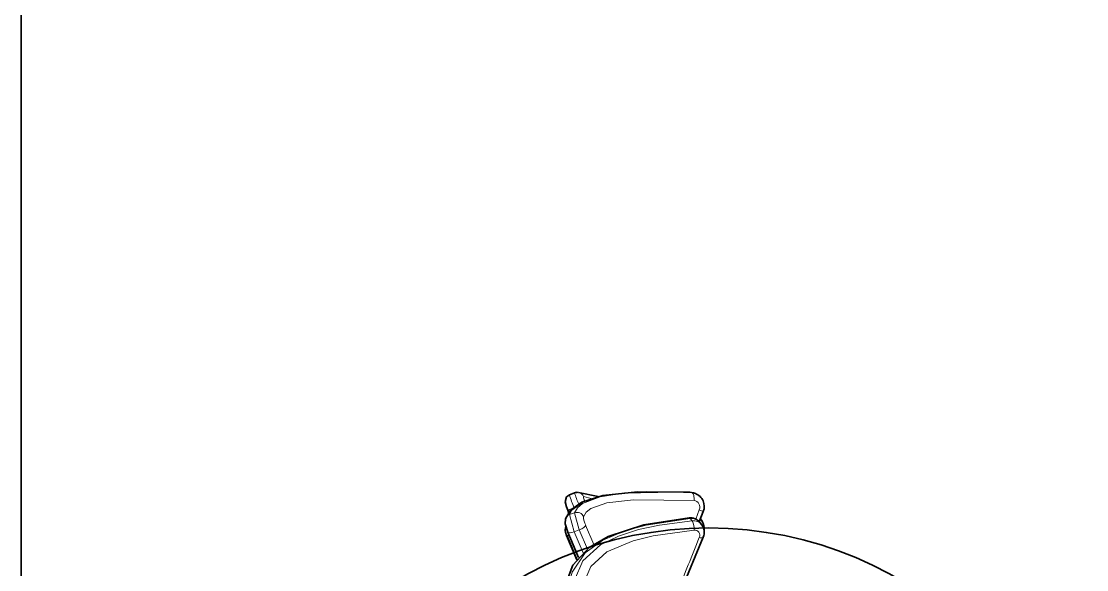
# Model space of a CAD drawing. Extents: x 145 to 857, y 42 to 790.
# Drawn here: x 392.41 to 400.16, y 296.53 to 300.52 of the extents above; entities that cross this region are included whole.
import ezdxf

# ---------------------------------------------------------------- set-up
doc = ezdxf.new("R2010")
doc.units = 0

msp = doc.modelspace()

# ---------------------------------------------------------------- linework, layer by layer
at = {"color": 7, "lineweight": 35}
msp.add_line((392.412, 359.8392), (392.412, 294.0792), dxfattribs=at)
at = {"color": 7, "lineweight": 35, "ltscale": 0.001005}
msp.add_line((396.3996, 297.0709), (396.437, 297.0856), dxfattribs=at)
at = {"color": 7, "lineweight": 35, "ltscale": 0.00365}
msp.add_line((396.4661, 297.088), (396.609, 297.058), dxfattribs=at)
at = {"color": 7, "lineweight": 13, "ltscale": 0.001428}
msp.add_line((396.5018, 297.0575), (396.5573, 297.044), dxfattribs=at)
at = {"color": 7, "lineweight": 35, "ltscale": 0.000674667}
msp.add_line((397.3027, 297.0842), (397.2762, 297.0894), dxfattribs=at)
at = {"color": 7, "lineweight": 13, "ltscale": 0.000369635}
msp.add_line((397.2921, 297.0842), (397.2781, 297.089), dxfattribs=at)
at = {"color": 7, "lineweight": 13, "ltscale": 0.000626487}
msp.add_line((397.3027, 297.0842), (397.2781, 297.089), dxfattribs=at)
at = {"color": 7, "lineweight": 13, "ltscale": 0.000618853}
msp.add_line((397.2921, 297.0842), (397.3164, 297.0794), dxfattribs=at)
at = {"color": 7, "lineweight": 35, "ltscale": 0.000395231}
msp.add_line((397.3164, 297.0794), (397.3015, 297.0846), dxfattribs=at)
at = {"color": 7, "lineweight": 13, "ltscale": 0.000859396}
msp.add_line((396.419, 296.971), (396.3871, 296.9583), dxfattribs=at)
at = {"color": 7, "lineweight": 35, "ltscale": 0.00042389}
msp.add_line((396.3934, 296.9425), (396.3871, 296.9583), dxfattribs=at)
at = {"color": 7, "lineweight": 13, "ltscale": 0.000998949}
msp.add_line((396.3999, 296.9265), (396.4373, 296.9405), dxfattribs=at)
at = {"color": 7, "lineweight": 13, "ltscale": 0.003224}
msp.add_line((396.4335, 296.8021), (396.3999, 296.9265), dxfattribs=at)
at = {"color": 7, "lineweight": 13, "ltscale": 0.003227}
msp.add_line((396.4373, 296.9405), (396.4708, 296.8158), dxfattribs=at)
at = {"color": 7, "lineweight": 13, "ltscale": 0.001807}
msp.add_line((397.3438, 296.9615), (397.3181, 296.894), dxfattribs=at)
at = {"color": 7, "lineweight": 35, "ltscale": 0.002003}
msp.add_line((397.3436, 296.8752), (397.3728, 296.9498), dxfattribs=at)
at = {"color": 7, "lineweight": 13, "ltscale": 0.000781057}
msp.add_line((397.3438, 296.9615), (397.3728, 296.9498), dxfattribs=at)
at = {"color": 7, "lineweight": 13, "ltscale": 0.003803}
msp.add_line((396.5172, 296.8496), (396.5767, 296.7096), dxfattribs=at)
at = {"color": 7, "lineweight": 13, "ltscale": 0.000554898}
msp.add_line((397.2921, 296.8804), (397.2781, 296.8976), dxfattribs=at)
at = {"color": 7, "lineweight": 35, "ltscale": 0.00055227}
msp.add_line((397.3615, 296.8529), (397.3478, 296.8702), dxfattribs=at)
at = {"color": 7, "lineweight": 35, "ltscale": 0.00062668}
msp.add_line((396.3701, 296.7979), (396.3784, 296.7743), dxfattribs=at)
at = {"color": 7, "lineweight": 13, "ltscale": 0.000490577}
msp.add_line((396.3784, 296.7743), (396.3719, 296.7928), dxfattribs=at)
at = {"color": 7, "lineweight": 35, "ltscale": 0.004772}
msp.add_line((396.3784, 296.7743), (396.4528, 296.5984), dxfattribs=at)
at = {"color": 7, "lineweight": 13, "ltscale": 0.004443}
msp.add_line((396.4567, 296.6033), (396.3871, 296.7668), dxfattribs=at)
at = {"color": 7, "lineweight": 35, "ltscale": 0.005026}
msp.add_line((396.4662, 296.6145), (396.3875, 296.7996), dxfattribs=at)
at = {"color": 7, "lineweight": 13, "ltscale": 0.000992085}
msp.add_line((396.4335, 296.8021), (396.4708, 296.8158), dxfattribs=at)
at = {"color": 7, "lineweight": 13, "ltscale": 0.004174}
msp.add_line((396.4989, 296.6484), (396.4335, 296.8021), dxfattribs=at)
at = {"color": 7, "lineweight": 13, "ltscale": 0.003804}
msp.add_line((396.4708, 296.8158), (396.5303, 296.6758), dxfattribs=at)
at = {"color": 7, "lineweight": 35, "ltscale": 0.010644}
msp.add_line((397.2104, 296.3682), (397.3724, 296.7619), dxfattribs=at)
at = {"color": 7, "lineweight": 35}
for points in [[(396.3996, 297.0709), (396.3786, 297.0554), (396.3676, 297.0199), (396.3775, 296.983), (396.3871, 296.9583)], [(397.2762, 297.0894), (396.8951, 297.0923), (396.6422, 297.0651), (396.4899, 297.0182), (396.4064, 296.9587), (396.3705, 296.897)], [(397.2693, 296.9025), (396.9397, 296.8521), (396.6822, 296.7677), (396.5432, 296.6859), (396.4238, 296.5572), (396.3688, 296.4095)], [(396.3705, 296.897), (396.3692, 296.8583), (396.3877, 296.7992)]]:
    msp.add_lwpolyline(points, dxfattribs=at)
at = {"color": 7, "lineweight": 13}
for points in [[(397.2781, 297.089), (396.9589, 297.0942), (396.8005, 297.0861), (396.594, 297.054), (396.5108, 297.0266), (396.4173, 296.9599), (396.3999, 296.9265)], [(396.4373, 296.9405), (396.4586, 296.9768), (396.4955, 297.008), (396.624, 297.0571), (396.7916, 297.0822), (397.1655, 297.0893), (397.2921, 297.0842)], [(396.5018, 296.9116), (396.521, 296.9441), (396.5543, 296.9714), (396.6707, 297.0121), (396.8652, 297.0339), (397.3059, 297.0284)], [(397.2781, 296.8976), (396.9584, 296.8503), (396.8014, 296.8077), (396.642, 296.7399), (396.5126, 296.6473), (396.4184, 296.5074), (396.3999, 296.4388)], [(396.4373, 296.4503), (396.496, 296.589), (396.6257, 296.7063), (396.7556, 296.7707), (396.9016, 296.8176), (397.0533, 296.85), (397.2921, 296.8804)], [(396.3871, 296.7668), (396.3766, 296.7892), (396.3729, 296.7955), (396.3721, 296.7964), (396.3713, 296.7951), (396.3719, 296.7928)], [(396.5018, 296.424), (396.5546, 296.5497), (396.6721, 296.6543), (396.8633, 296.7366), (397.0085, 296.7729), (397.3059, 296.8138)]]:
    msp.add_lwpolyline(points, dxfattribs=at)
at = {"color": 7, "lineweight": 35}
msp.add_circle((397.412, 294.0792), 2.75, dxfattribs=at)
at = {"color": 7, "lineweight": 13}
for centre, radius, start, end in [((397.0505, 297.2611), 0.6786, 196.30157, 204.74263), ((396.9144, 297.2161), 0.4953, 195.30064, 205.13501), ((396.4556, 297.0395), 0.0496, 21.34337, 77.76746), ((396.5816, 297.0673), 0.0809, 186.92704, 209.26837), ((397.3, 296.9816), 0.0477, 335.3264, 82.75385), ((396.4143, 296.8827), 0.0461, 108.15908, 161.86535), ((396.4539, 296.891), 0.0522, 23.28818, 108.4946), ((396.6485, 296.9184), 0.1476, 182.65652, 207.6445), ((397.2689, 296.8916), 0.011, 33.04951, 87.82868), ((397.2882, 296.8198), 0.0783, 40.24123, 97.34654), ((397.3019, 296.8026), 0.0782, 40.20598, 97.15989), ((397.1992, 296.8279), 0.1073, 352.49814, 29.46706), ((396.4063, 296.7638), 0.0197, 122.95928, 171.05012), ((416.6281, 288.8687), 20.836, 157.74728, 158.9219), ((397.3105, 296.7769), 0.0372, 331.87787, 97.1222), ((397.3574, 296.7854), 0.0287, 242.7861, 302.623)]:
    msp.add_arc(centre, radius, start, end, dxfattribs=at)
at = {"color": 7, "lineweight": 35}
for centre, radius, start, end in [((396.4555, 297.0383), 0.0508, 81.5755, 111.31825), ((397.282, 296.9877), 0.0982, 337.33272, 70.13599), ((397.2791, 296.8143), 0.0887, 39.12989, 96.32845), ((396.42, 296.814), 0.0524, 151.72868, 197.83936), ((397.2764, 296.8251), 0.1035, 352.61418, 43.31092), ((397.2902, 296.7984), 0.0899, 336.05147, 37.38114)]:
    msp.add_arc(centre, radius, start, end, dxfattribs=at)
at = {"color": 7, "lineweight": 13}
for centre, major_axis, ratio, start_param, end_param in [((397.2877, 297.0346), (-0.0025, -0.0499), 0.371282, 1.464947, 3.0384), ((396.4708, 296.8329), (0.046, 0.0196), 0.31759, 4.578117, 6.106444), ((396.4335, 296.8192), (0.046, 0.0196), 0.317587, 3.16776, 4.578112)]:
    msp.add_ellipse(centre, major_axis=major_axis, ratio=ratio, start_param=start_param, end_param=end_param, dxfattribs=at)

doc.saveas('drawing.dxf')
